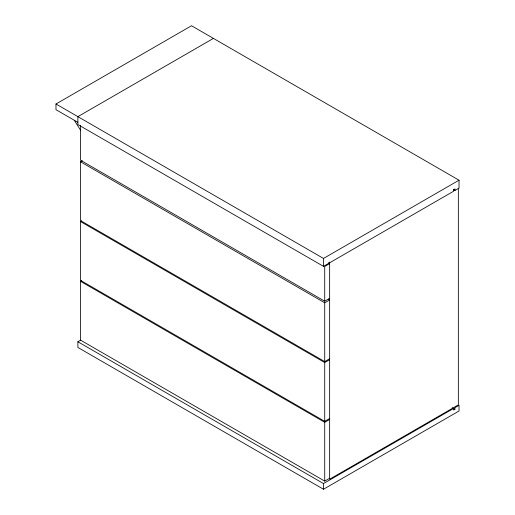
<?xml version="1.0" encoding="UTF-8"?>
<svg xmlns="http://www.w3.org/2000/svg" width="515" height="515" viewBox="0 0 515 515"><rect width="100%" height="100%" fill="white"/><g stroke="black" fill="none" stroke-linecap="round" stroke-linejoin="round"><path stroke-width="0.77" d="M77.881 122.338L55.974 109.689L55.974 103.998L191.509 25.75L459.026 180.199L459.026 188.097L454.919 190.473L453.522 189.668L454.919 188.889L454.919 190.473M213.416 38.4L77.881 116.647L77.881 124.553L323.491 266.352L453.548 191.265L453.548 189.681M329.652 358.749L324.72 361.594L80.482 220.587L80.482 161.781L82.329 160.712M329.652 418.508L324.72 421.354L80.482 280.347L80.482 221.534L81.718 220.826M329.652 478.261L324.72 481.107L80.482 340.1L80.482 281.293L81.718 280.578M77.881 341.76L323.491 483.559L453.548 408.472L453.548 410.049L454.919 409.258L454.919 407.68L459.026 405.311L459.026 411.002L323.491 489.25L77.881 347.451L77.881 341.76L80.662 340.151M55.974 103.998L323.491 258.446L459.026 180.199M453.47 190.518L454.861 189.713M80.482 125.422L80.482 160.197L324.72 301.211L329.652 298.365M80.482 161.781L324.72 302.788L329.652 299.942L328.255 299.138M80.482 221.534L324.72 362.547L329.652 359.702M80.482 281.293L324.72 422.3L329.652 419.455M328.255 262.779L329.652 263.583L324.72 266.429L324.72 301.211M452.157 407.668L454.919 409.258M80.565 130.231L74.385 120.381M458.337 188.509L458.337 404.912L329.652 479.214L329.652 262.006M324.72 302.788L324.72 361.594M324.72 362.547L324.72 421.354M324.72 422.3L324.72 481.107M323.491 258.446L323.491 266.352M323.491 483.559L323.491 489.25"/></g></svg>
